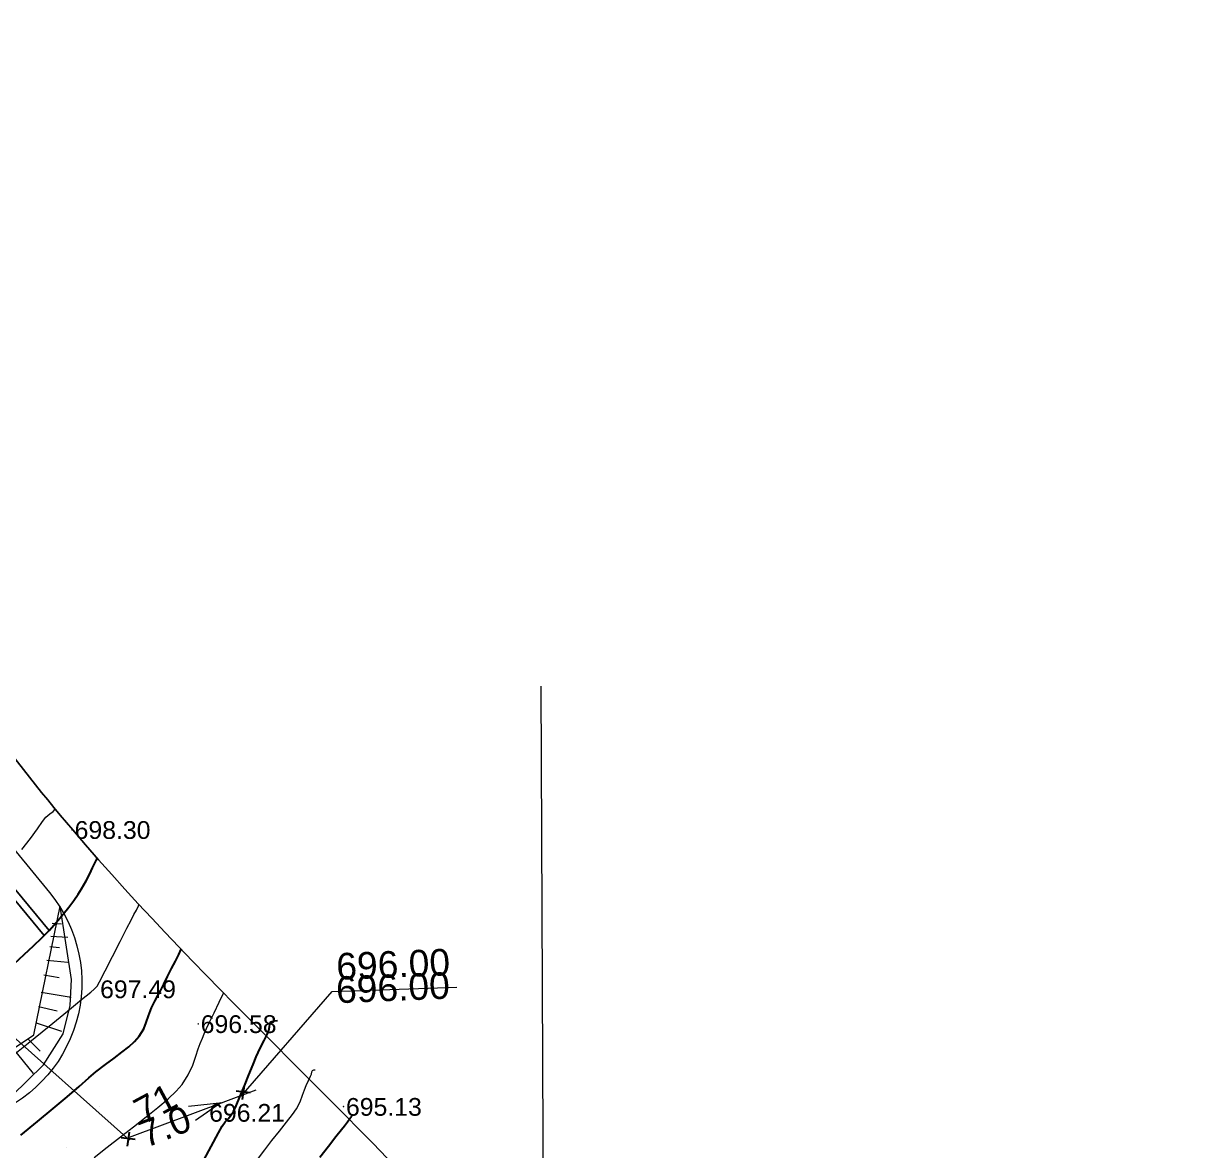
# Model space of a CAD drawing. Header units: feet. Extents: x 3381 to 1374491, y 675186 to 8751562.
# Drawn here: x 688455.3 to 688521.9, y 4376186 to 4376249.5 of the extents above; entities that cross this region are included whole.
import ezdxf

# ---------------------------------------------------------------- set-up
doc = ezdxf.new("R2010")
doc.units = ezdxf.units.FT
doc.header["$MEASUREMENT"] = 0
doc.header["$PDMODE"] = 34
doc.header["$PDSIZE"] = 0.01
doc.linetypes.add('DASHEDX2', pattern=[38.1, 25.4, -12.7])
doc.layers.get('0').update_dxf_attribs({"linetype": 'CONTINUOUS'})
doc.layers.add('0_Point_Height', color=2, linetype='CONTINUOUS')
doc.layers.add('0_Point_Point', color=7, linetype='CONTINUOUS')
for name, color, linetype, lineweight in [('ANA HORIZONTAL', 24, 'CONTINUOUS', 30), ('HORIZANTAL', 24, 'CONTINUOUS', 13), ('km setka', 170, 'CONTINUOUS', 15)]:
    doc.layers.add(name, color=color, linetype=linetype, lineweight=lineweight)
doc.styles.get("Standard").update_dxf_attribs({"font": 'arial.ttf', "height": 2.5})

msp = doc.modelspace()

# ---------------------------------------------------------------- hatches: boundary and pattern name
at = {"lineweight": 25}
h = msp.add_hatch(dxfattribs=at)
h.set_pattern_fill('GRASS', color=3, scale=3)
h.set_pattern_definition([(90, (3257.312, 90.9465), (-2.121320343, 2.121320343), [0.5625, -3.680140689]), (45, (3257.312, 90.9465), (-2.1213203436, 2.1213203436), [0.5625, -2.4375]), (135, (3257.312, 90.9465), (-2.1213203436, -2.1213203436), [0.5625, -2.4375])])
edge = h.paths.add_edge_path()
edge.add_line((688370.972, 4376192.883), (688367.226, 4376165.768))
edge.add_line((688367.226, 4376165.768), (688359.104, 4376166.921))
edge.add_line((688359.104, 4376166.921), (688358.29, 4376161.279))
edge.add_line((688358.29, 4376161.279), (688362.942, 4376160.608))
edge.add_line((688362.942, 4376160.608), (688362.215, 4376155.225))
edge.add_line((688362.215, 4376155.225), (688353.842, 4376156.356))
edge.add_line((688353.842, 4376156.356), (688351.701, 4376140.499))
edge.add_line((688351.701, 4376140.499), (688359.028, 4376139.51))
edge.add_line((688359.028, 4376139.51), (688358.806, 4376137.856))
edge.add_line((688358.806, 4376137.856), (688358.641, 4376136.621))
edge.add_line((688358.641, 4376136.621), (688357.393, 4376127.305))
edge.add_line((688357.393, 4376127.305), (688368.113, 4376125.761))
edge.add_line((688368.113, 4376125.761), (688394.743, 4376122.168))
edge.add_line((688394.743, 4376122.168), (688395.155, 4376125.278))
edge.add_line((688395.155, 4376125.278), (688409.007, 4376123.44))
edge.add_line((688409.007, 4376123.44), (688408.727, 4376121.332))
edge.add_line((688408.727, 4376121.332), (688414.083, 4376120.622))
edge.add_line((688414.083, 4376120.622), (688414.377, 4376122.798))
edge.add_line((688414.377, 4376122.798), (688413.97, 4376122.781))
edge.add_line((688413.97, 4376122.781), (688414.32, 4376125.417))
edge.add_arc((688424.582, 4376125.239), 10.263, 114.23947, 179.00955, ccw=False)
edge.add_line((688420.368, 4376134.598), (688421.162, 4376134.291))
edge.add_line((688421.162, 4376134.291), (688420.81, 4376131.194))
edge.add_line((688420.81, 4376131.194), (688424.134, 4376130.754))
edge.add_line((688424.134, 4376130.754), (688424.539, 4376133.816))
edge.add_line((688424.539, 4376133.816), (688427.07, 4376133.481))
edge.add_line((688427.07, 4376133.481), (688426.677, 4376130.407))
edge.add_line((688426.677, 4376130.407), (688429.987, 4376129.881))
edge.add_line((688429.987, 4376129.881), (688430.614, 4376133.375))
edge.add_line((688430.614, 4376133.375), (688420.865, 4376134.802))
edge.add_arc((688424.412, 4376125.452), 10, 87.49935, 110.7786, ccw=False)
edge.add_line((688424.849, 4376135.442), (688438.494, 4376133.599))
edge.add_line((688438.494, 4376133.599), (688439.147, 4376140.979))
edge.add_line((688439.147, 4376140.979), (688431.877, 4376141.985))
edge.add_line((688431.877, 4376141.985), (688434.289, 4376160.605))
edge.add_line((688434.289, 4376160.605), (688435.87, 4376160.814))
edge.add_line((688435.87, 4376160.814), (688435.274, 4376155.725))
edge.add_line((688435.274, 4376155.725), (688440.454, 4376155.015))
edge.add_line((688440.454, 4376155.015), (688440.103, 4376152.454))
edge.add_line((688440.103, 4376152.454), (688435, 4376153.153))
edge.add_line((688435, 4376153.153), (688434.389, 4376147.785))
edge.add_line((688434.389, 4376147.785), (688439.478, 4376147.068))
edge.add_line((688439.478, 4376147.068), (688439.698, 4376147.068))
edge.add_line((688439.698, 4376147.068), (688440.947, 4376155.512))
edge.add_line((688440.947, 4376155.512), (688441.648, 4376160.251))
edge.add_line((688441.648, 4376160.251), (688436.056, 4376161.23))
edge.add_line((688436.056, 4376161.23), (688434.389, 4376160.836))
edge.add_line((688434.389, 4376160.836), (688434.389, 4376161.792))
edge.add_arc((688437.47, 4376161.114), 3.155, 95.46152, 167.5925, ccw=False)
edge.add_line((688437.17, 4376164.255), (688450.499, 4376162.448))
edge.add_line((688450.499, 4376162.448), (688451.241, 4376167.695))
edge.add_line((688451.241, 4376167.695), (688437.876, 4376169.492))
edge.add_arc((688445.551, 4376167.813), 7.856, 132.71876, 167.65465, ccw=False)
edge.add_line((688440.221, 4376173.584), (688447.845, 4376170.651))
edge.add_line((688447.845, 4376170.651), (688449.599, 4376175.235))
edge.add_line((688449.599, 4376175.235), (688456.71, 4376172.514))
edge.add_line((688456.71, 4376172.514), (688433.781, 4376114.475))
edge.add_line((688433.781, 4376114.475), (688424.852, 4376091.873))
edge.add_line((688424.852, 4376091.873), (688333.257, 4376119.75))
edge.add_line((688333.257, 4376119.75), (688358.491, 4376169.045))
edge.add_line((688358.491, 4376169.045), (688370.795, 4376193.079))
edge.add_line((688370.795, 4376193.079), (688371.065, 4376193.572))
edge.add_line((688371.065, 4376193.572), (688370.972, 4376192.883))

# ---------------------------------------------------------------- linework, layer by layer
at = {"linetype": 'Continuous', "elevation": 697.485}
for points in [[(688456.706, 4376198.389), (688448.115, 4376208.766), (688439.247, 4376223.147), (688427.438, 4376243.173), (688417.416, 4376260.115), (688406.289, 4376278.251), (688393.944, 4376298.798)], [(688456.426, 4376198.1), (688447.789, 4376208.533), (688438.905, 4376222.941), (688427.094, 4376242.97), (688417.074, 4376259.909), (688405.947, 4376278.044), (688393.601, 4376298.592)]]:
    msp.add_lwpolyline(points, dxfattribs=at)
at = {"color": 7, "lineweight": 18, "elevation": 374.953}
msp.add_lwpolyline([(688448.603, 4376210.419), (688456.732, 4376200.519, -0.527044), (688453.052, 4376187.844), (688440.132, 4376183.589)], format="xyb", dxfattribs=at)
at = {"color": 7, "lineweight": 18}
for points in [[(688434.108, 4376186.137), (688447.413, 4376189.405), (688453.169, 4376190.716), (688455.843, 4376192.498), (688457.329, 4376199.759)], [(688434.158, 4376182.257), (688451.845, 4376187.938), (688454.614, 4376189.07), (688456.394, 4376190.813), (688457.494, 4376192.565), (688457.889, 4376194.164), (688457.961, 4376195.619), (688457.329, 4376199.759)], [(688456.885, 4376198.792), (688457.405, 4376198.75)], [(688456.802, 4376198.065), (688457.758, 4376198.003)], [(688456.74, 4376197.484), (688457.301, 4376197.422)], [(688456.574, 4376196.716), (688457.758, 4376196.591)], [(688456.408, 4376195.886), (688457.28, 4376195.741)], [(688456.262, 4376194.91), (688457.945, 4376194.62)], [(688467.524, 4376189.045), (688472.647, 4376194.938), (688479.663, 4376195.196)], [(688456.116, 4376194.098), (688457.155, 4376193.849)], [(688447.113, 4376192.907), (688453.799, 4376193.182), (688461.244, 4376186.569)], [(688455.971, 4376193.185), (688457.404, 4376192.708)], [(688455.514, 4376192.272), (688456.2, 4376191.587)], [(688454.683, 4376191.711), (688455.805, 4376190.321)], [(688459.54, 4376188.478), (688459.54, 4376188.478)], [(688466.48, 4376188.669), (688464.561, 4376188.46)], [(688466.375, 4376188.669), (688464.956, 4376187.671)], [(688457.685, 4376186.172), (688457.685, 4376186.172)]]:
    msp.add_lwpolyline(points, dxfattribs=at)
at = {"color": 7, "linetype": 'DASHEDX2', "lineweight": 18, "ltscale": 0.3}
msp.add_lwpolyline([(688468.346, 4376189.389), (688425.628, 4376173.38)], dxfattribs=at)
at = {"color": 7, "lineweight": 30}
for points in [[(688467.691, 4376189.645), (688467.584, 4376188.865)], [(688467.238, 4376189.346), (688468.033, 4376189.256)], [(688460.765, 4376186.716), (688461.56, 4376186.625)], [(688461.219, 4376187.015), (688461.112, 4376186.235)]]:
    msp.add_lwpolyline(points, dxfattribs=at)
at = {"color": 51, "lineweight": 13, "true_color": 0xf8f6b0}
msp.add_circle((688448.805, 4376201.629), 699.09, dxfattribs=at)
at = {"linetype": 'Continuous'}
msp.add_open_spline([(688384.942, 4376325.598), (688386.763, 4376322.128), (688393.069, 4376310.11), (688402.966, 4376292.128), (688416.961, 4376272.864), (688427.732, 4376252.666), (688438.695, 4376234.78), (688447.823, 4376217.377), (688461.238, 4376198.856), (688477.838, 4376184.567), (688489.373, 4376169.73), (688497.303, 4376159.248), (688508.621, 4376147.329), (688516.87, 4376136.637), (688521.314, 4376130.877)], degree=3, knots=[0, 0, 0, 0, 11.75951, 40.72321, 61.46233, 83.054979, 109.290717, 124.392744, 141.962718, 177.533008, 189.558821, 198.276488, 216.955448, 238.768866, 238.768866, 238.768866, 238.768866], dxfattribs=at)
at = {"layer": '0_Point_Point'}
for p in [(688458.009, 4376204.055, 698.303), (688465.108, 4376193.12, 696.581), (688465.584, 4376188.123, 696.212), (688473.288, 4376188.458, 695.126)]:
    msp.add_point(p, dxfattribs=at)
at = {"layer": 'ANA HORIZONTAL', "color": 32, "lineweight": 30}
for points, elevation in [([(688454.731, 4376196.506), (688455.31, 4376197.026), (688455.831, 4376197.511), (688456.295, 4376197.964), (688456.706, 4376198.389), (688457.128, 4376198.856), (688457.497, 4376199.294), (688457.819, 4376199.702), (688458.097, 4376200.078), (688458.336, 4376200.422), (688458.54, 4376200.732), (688458.797, 4376201.171), (688459.004, 4376201.579), (688459.159, 4376201.914), (688459.258, 4376202.131), (688459.339, 4376202.285), (688459.403, 4376202.407), (688459.419, 4376202.447)], 698), ([(688455.113, 4376186.849), (688456.062, 4376187.617), (688456.936, 4376188.347), (688457.718, 4376189.016), (688458.391, 4376189.6), (688458.94, 4376190.073), (688459.345, 4376190.412), (688459.875, 4376190.824), (688460.364, 4376191.192), (688460.805, 4376191.525), (688461.193, 4376191.836), (688461.52, 4376192.134), (688461.782, 4376192.432), (688462.036, 4376192.837), (688462.178, 4376193.195), (688462.296, 4376193.57), (688462.482, 4376194.03), (688462.666, 4376194.406), (688462.83, 4376194.723), (688462.993, 4376195.028), (688463.17, 4376195.365), (688463.381, 4376195.781), (688463.608, 4376196.234), (688463.819, 4376196.652), (688464.007, 4376197.03), (688464.141, 4376197.323)], 697), ([(688465.297, 4376185.202), (688465.838, 4376186.22), (688466.242, 4376186.982), (688466.454, 4376187.359), (688466.631, 4376187.594), (688466.783, 4376187.768), (688466.929, 4376187.945), (688467.088, 4376188.189), (688467.243, 4376188.508), (688467.457, 4376189.013), (688467.705, 4376189.622), (688467.959, 4376190.254), (688468.191, 4376190.827), (688468.375, 4376191.259), (688468.602, 4376191.744), (688468.815, 4376192.177), (688468.986, 4376192.522), (688469.085, 4376192.749), (688469.121, 4376192.945), (688469.133, 4376193.112), (688469.19, 4376193.236), (688469.387, 4376193.301), (688469.571, 4376193.304)], 696), ([(688471.952, 4376185.611), (688472.443, 4376186.24), (688472.863, 4376186.771), (688473.174, 4376187.162), (688473.339, 4376187.372), (688473.511, 4376187.601), (688473.651, 4376187.788), (688473.76, 4376187.934)], 695)]:
    msp.add_lwpolyline(points, dxfattribs=dict(at, elevation=elevation))
at = {"layer": 'HORIZANTAL', "color": 32, "linetype": 'Continuous', "lineweight": 13}
for points, elevation in [([(688455.177, 4376202.939), (688455.652, 4376203.572), (688456.047, 4376204.117), (688456.343, 4376204.529), (688456.526, 4376204.761), (688456.749, 4376204.946), (688456.943, 4376205.078), (688457.058, 4376205.213)], 698.5), ([(688454.222, 4376190.981), (688455.529, 4376192.031), (688456.72, 4376192.997), (688457.739, 4376193.83), (688458.535, 4376194.486), (688459.054, 4376194.916), (688459.243, 4376195.073), (688459.31, 4376195.132), (688459.362, 4376195.18), (688459.416, 4376195.249), (688459.541, 4376195.491), (688459.856, 4376196.1), (688460.275, 4376196.914), (688460.715, 4376197.77), (688461.091, 4376198.505), (688461.32, 4376198.956), (688461.487, 4376199.277), (688461.622, 4376199.525), (688461.743, 4376199.778), (688461.768, 4376199.843)], 697.5), ([(688459.246, 4376185.594), (688459.974, 4376186.169), (688460.724, 4376186.751), (688461.469, 4376187.327), (688462.182, 4376187.885), (688462.837, 4376188.414), (688463.409, 4376188.9), (688463.87, 4376189.332), (688464.195, 4376189.698), (688464.539, 4376190.241), (688464.792, 4376190.788), (688464.976, 4376191.297), (688465.109, 4376191.723), (688465.213, 4376192.023), (688465.338, 4376192.323), (688465.435, 4376192.562), (688465.564, 4376192.861), (688465.732, 4376193.214), (688465.996, 4376193.75), (688466.286, 4376194.344), (688466.533, 4376194.86)], 696.5), ([(688468.507, 4376185.558), (688468.852, 4376186.033), (688469.257, 4376186.551), (688469.68, 4376187.078), (688470.078, 4376187.576), (688470.41, 4376188.009), (688470.635, 4376188.343), (688470.836, 4376188.737), (688470.98, 4376189.096), (688471.09, 4376189.407), (688471.186, 4376189.656), (688471.317, 4376189.936), (688471.431, 4376190.167), (688471.49, 4376190.294), (688471.511, 4376190.412), (688471.534, 4376190.502), (688471.617, 4376190.524), (688471.697, 4376190.532)], 695.5)]:
    msp.add_lwpolyline(points, dxfattribs=dict(at, elevation=elevation))
at = {"layer": 'km setka', "flags": 128}
msp.add_lwpolyline([(688484.389, 4376212.141), (688485.111, 4376051.567)], dxfattribs=at)

# ---------------------------------------------------------------- texts
at = {"lineweight": 9, "attachment_point": 1}
for s, insert, char_height, width, rotation in [('{\\fArial|b0|i0|c238|p34;696.00} ', (688472.848, 4376197.098), 1.5, 13.1245, 2.36685), ('{\\fArial|b0|i0|c238|p34;\\H0.50197x;696.00} ', (688472.833, 4376195.781), 2.98821, 13.1245, 2.36685), ('{\\fArial|b0|i0|c238|p34;71}', (688461.305, 4376188.737, 697), 1.5, 8.22644, 28.18317), ('{\\fArial|b0|i0|c238|p34;\\H0.56678x;7.0} ', (688461.598, 4376187.519, 697), 2.64651, 8.22644, 21.33956)]:
    msp.add_mtext(s, dxfattribs=dict(at, insert=insert, char_height=char_height, width=width, rotation=rotation))
at = {"layer": '0_Point_Height', "color": 0}
for s, p in [('698.30', (688458.145, 4376203.541, 698.303)), ('697.49', (688459.578, 4376194.57, 697.485)), ('696.58', (688465.244, 4376192.606, 696.581)), ('695.13', (688473.424, 4376187.944, 695.126)), ('696.21', (688465.72, 4376187.609, 696.212))]:
    msp.add_text(s, height=1, dxfattribs=at).set_placement(p)

doc.saveas('drawing.dxf')
